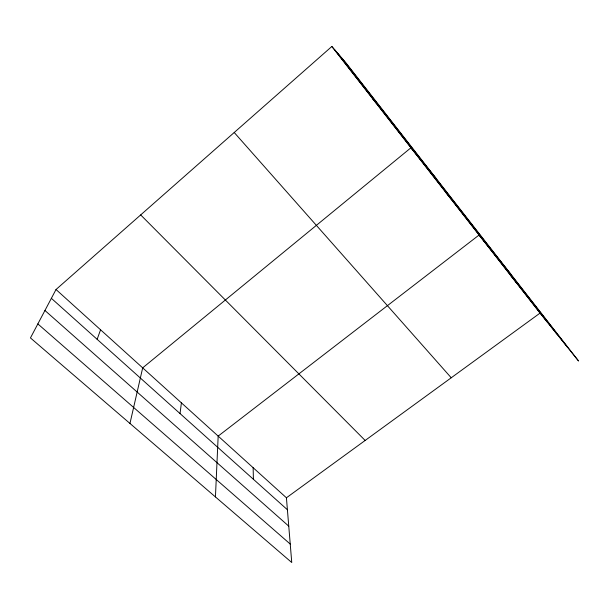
<?xml version="1.0" encoding="UTF-8"?>
<svg xmlns="http://www.w3.org/2000/svg" width="609" height="609" viewBox="0 0 609 609"><rect width="100%" height="100%" fill="white"/><g stroke="black" fill="none" stroke-linecap="round" stroke-linejoin="round"><path stroke-width="0.91" d="M215.441 496.921L218.174 436.097L479.085 235.021L511.674 275.268M180.036 413.572L181.406 402.853M129.961 423.453L142.681 367.851L410.953 147.774L435.8 178.018M97.143 339.32L100.569 329.789M56.02 289.519L30.45 337.926L291.757 562.518L286.42 497.789L56.02 289.519L331.844 46.482L346.148 63.108L578.55 360.992L540.061 313.095L331.844 46.482M286.42 497.789L540.061 313.095M37.849 323.919L290.234 544.058M44.944 310.491L288.757 526.146M51.369 298.319L287.41 509.748M140.679 214.924L365.149 440.459M234.221 132.503L451.231 377.778M372.632 98.711L376.225 103.02M445.986 192.642L451.246 199.105M510.395 275.116L516.919 283.208M341.961 58.243L567.489 347.221M337.987 53.622L556.816 333.945M334.41 49.466L547.11 321.872M253.138 467.697L253.413 479.298"/></g></svg>
